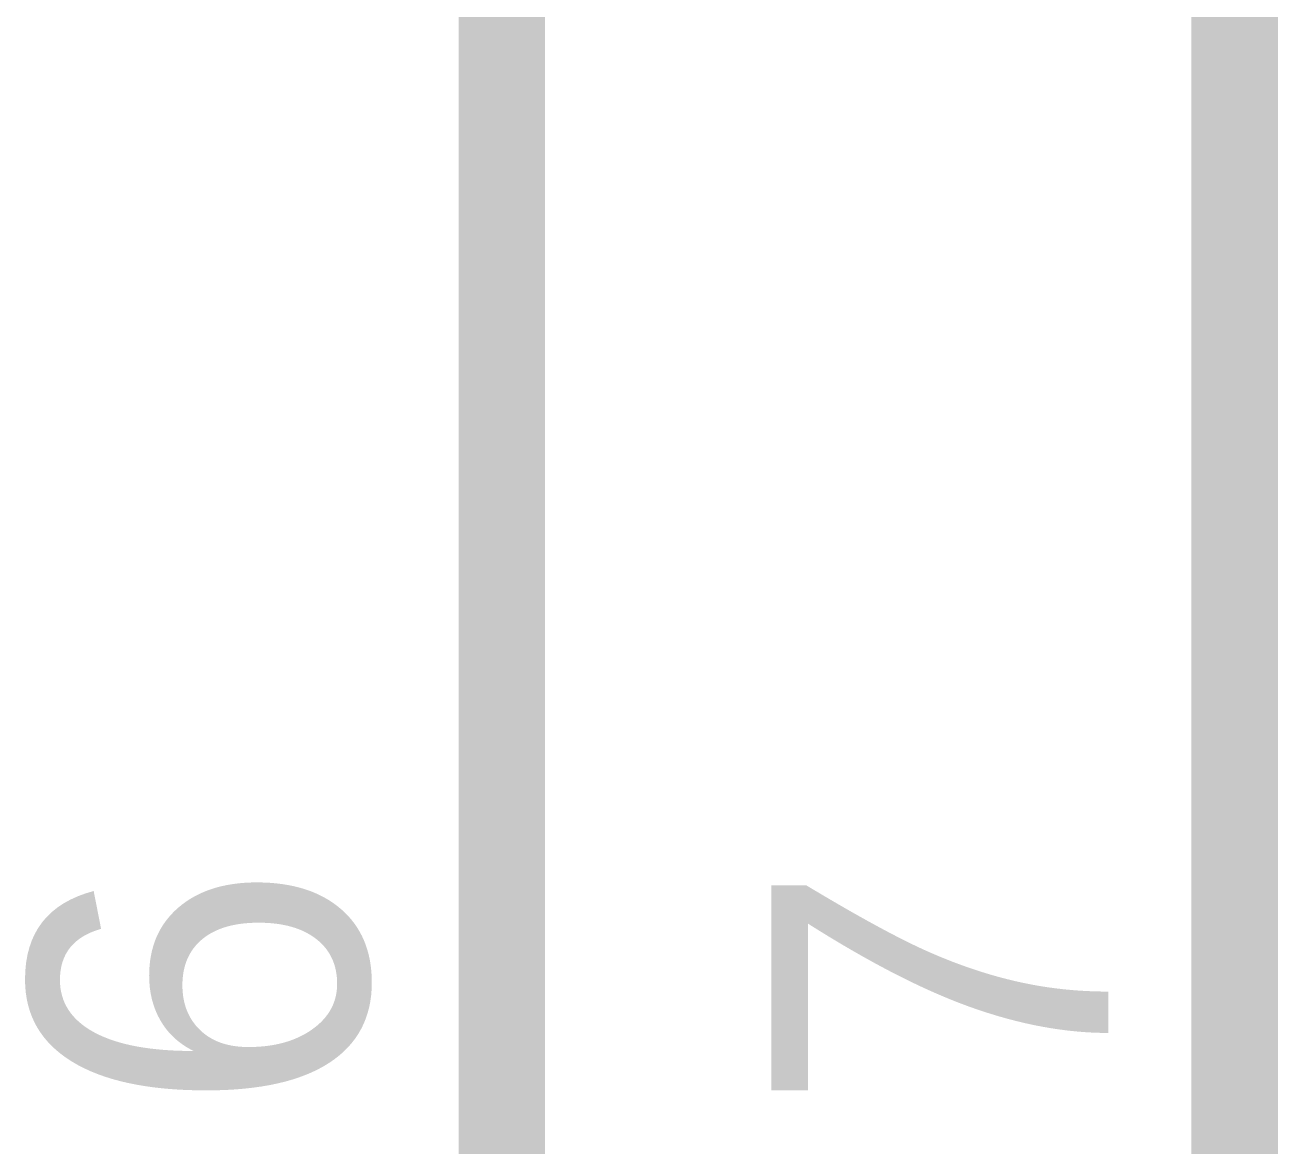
# Model space of a CAD drawing. Header units: inches. Extents: x 0 to 31.5, y 0 to 22.3.
# Drawn here: x 23.4337 to 23.6045, y 14.3201 to 14.4729 of the extents above; entities that cross this region are included whole.
import ezdxf

# ---------------------------------------------------------------- set-up
doc = ezdxf.new("R2010")
doc.units = ezdxf.units.IN
doc.header["$MEASUREMENT"] = 0
doc.layers.add('Sheet', color=255, linetype='Continuous')

msp = doc.modelspace()

# ---------------------------------------------------------------- linework, layer by layer
at = {"layer": 'Sheet'}
for points in [[(23.49869, 14.39921, 0.0118, 0.0118, 0), (23.49869, 14.59906, 0.0118, 0.0118, 0)], [(23.59859, 14.39921, 0.0118, 0.0118, 0), (23.59859, 14.59906, 0.0118, 0.0118, 0)], [(23.49869, 14.19937, 0.0118, 0.0118, 0), (23.49869, 14.39921, 0.0118, 0.0118, 0)], [(23.59859, 14.19937, 0.0118, 0.0118, 0), (23.59859, 14.39921, 0.0118, 0.0118, 0)]]:
    msp.add_lwpolyline(points, format="xyseb", dxfattribs=at)

# ---------------------------------------------------------------- texts
for s, p in [('6', (23.48031, 14.32456)), ('7', (23.58136, 14.32456))]:
    msp.add_text(s, height=0.04594, rotation=90, dxfattribs=at).set_placement(p)

doc.saveas('drawing.dxf')
